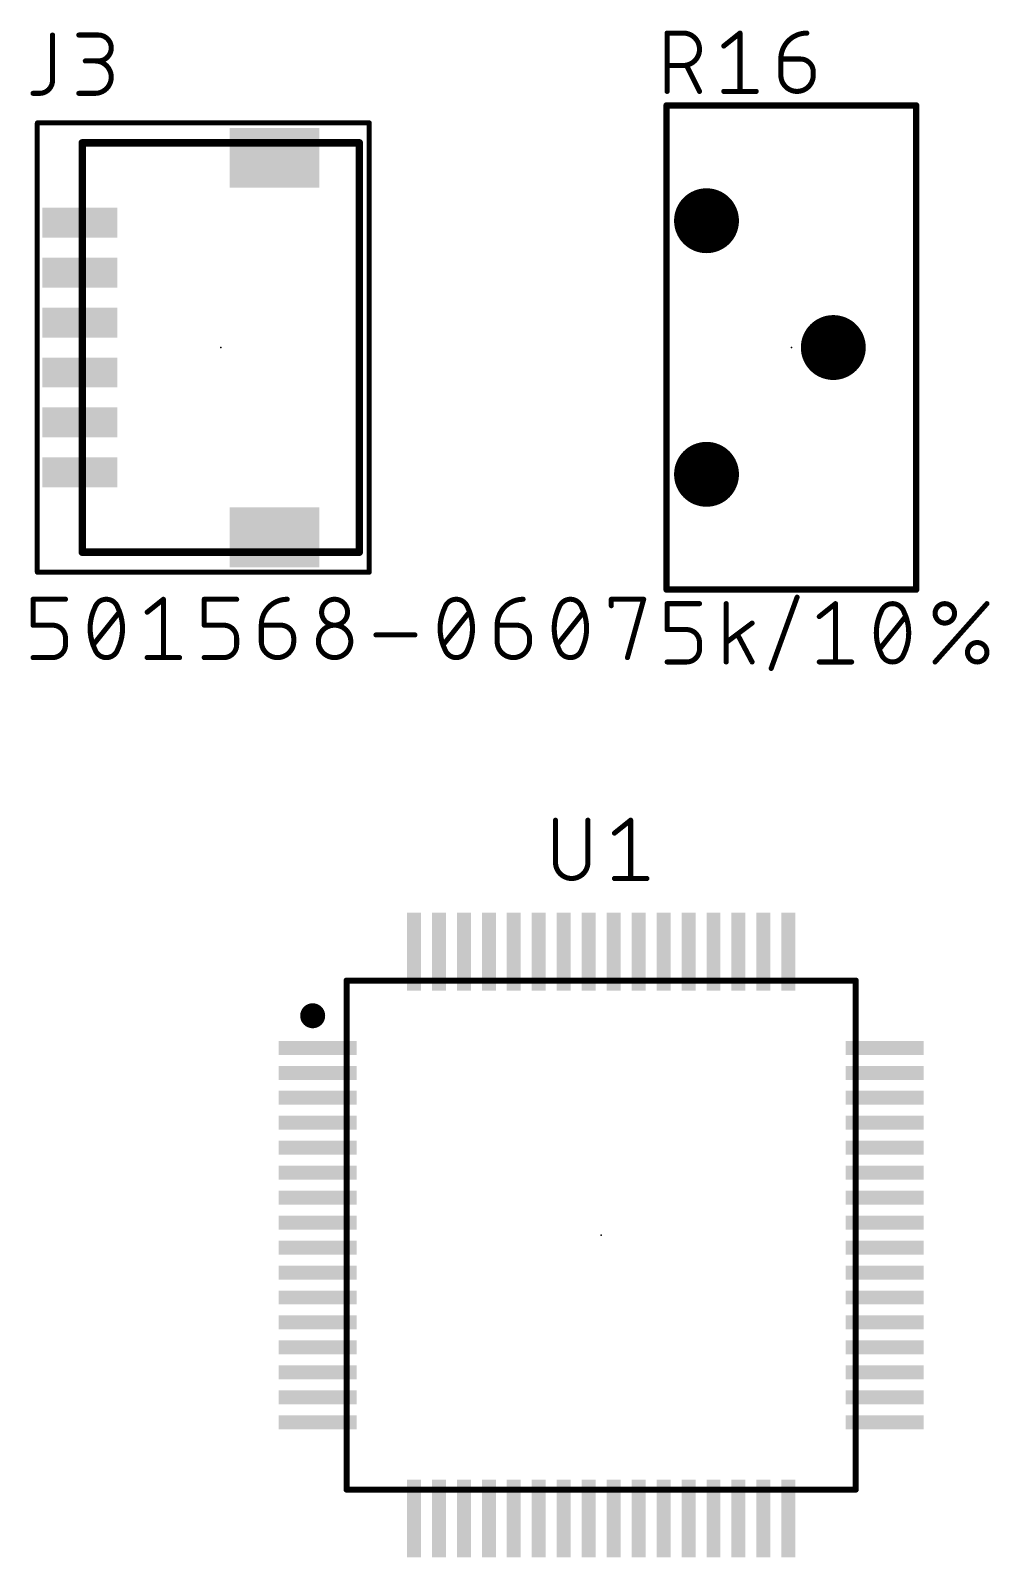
# Model space of a CAD drawing. Extents: x -104 to 160, y 0 to 118.
# Drawn here: x -52.07 to -32.86, y 34.18 to 64.77 of the extents above; entities that cross this region are included whole.
import ezdxf

# ---------------------------------------------------------------- set-up
doc = ezdxf.new("R2010")
doc.units = 0
for name, color, linetype in [('1', 12, 'CONTINUOUS'), ('17', 110, 'CONTINUOUS'), ('21', 253, 'CONTINUOUS'), ('23', 53, 'CONTINUOUS'), ('25', 253, 'CONTINUOUS'), ('27', 253, 'CONTINUOUS'), ('39', 12, 'CONTINUOUS'), ('51', 253, 'CONTINUOUS')]:
    doc.layers.add(name, color=color, linetype=linetype)

# ---------------------------------------------------------------- blocks, each defined once
blk = doc.blocks.new('RECT')
blk.add_solid([(-0.5, -0.5), (0.5, -0.5), (-0.5, 0.5), (0.5, 0.5)])
blk = doc.blocks.new('ROUNDP')
at = {"const_width": 0.5}
blk.add_lwpolyline([(0, -0.25, 1), (0, 0.25, 1), (0, -0.25)], format="xyb", dxfattribs=at)

msp = doc.modelspace()

# ---------------------------------------------------------------- linework, layer by layer
at = {"layer": '21'}
for points, const_width in [([(-39.2983, 63.27, 1), (-39.3618, 63.27)], 0.0635), ([(-39.33, 63.3018, 1), (-39.33, 63.2383)], 0.0635), ([(-34.2982, 63.27, 1), (-34.3618, 63.27)], 0.0635), ([(-34.33, 63.2383, 1), (-34.33, 63.3018)], 0.0635), ([(-50.9975, 62.52, 1), (-51.0725, 62.52)], 0.075), ([(-51.035, 62.5575, 1), (-51.035, 62.4825)], 0.075), ([(-48.46, 62.4825, 1), (-48.46, 62.5575)], 0.075), ([(-45.91, 62.5575, 1), (-45.91, 62.4825)], 0.075), ([(-45.4475, 62.52, 1), (-45.5225, 62.52)], 0.075), ([(-45.485, 62.4825, 1), (-45.485, 62.5575)], 0.075), ([(-51.0725, 61.595, 1), (-50.9975, 61.595)], 0.075), ([(-50.9975, 55.245, 1), (-51.0725, 55.245)], 0.075), ([(-51.035, 54.3575, 1), (-51.035, 54.2825)], 0.075), ([(-51.0725, 54.32, 1), (-50.9975, 54.32)], 0.075), ([(-48.46, 54.2825, 1), (-48.46, 54.3575)], 0.075), ([(-45.91, 54.3575, 1), (-45.91, 54.2825)], 0.075), ([(-45.5225, 54.32, 1), (-45.4475, 54.32)], 0.075), ([(-45.485, 54.2825, 1), (-45.485, 54.3575)], 0.075), ([(-39.3618, 53.57, 1), (-39.2983, 53.57)], 0.0635), ([(-39.33, 53.6018, 1), (-39.33, 53.5382)], 0.0635), ([(-34.3618, 53.57, 1), (-34.2982, 53.57)], 0.0635), ([(-34.33, 53.5382, 1), (-34.33, 53.6018)], 0.0635), ([(-45.71, 45.74, 1), (-45.77, 45.74)], 0.06), ([(-45.74, 45.77, 1), (-45.74, 45.71)], 0.06), ([(-44.784, 45.71, 1), (-44.784, 45.77)], 0.06), ([(-36.496, 45.77, 1), (-36.496, 45.71)], 0.06), ([(-35.51, 45.74, 1), (-35.57, 45.74)], 0.06), ([(-35.54, 45.71, 1), (-35.54, 45.77)], 0.06), ([(-46.4188, 44.909, 1), (-46.4188, 45.159, 1), (-46.4188, 44.909)], 0.25), ([(-45.77, 44.784, 1), (-45.71, 44.784)], 0.06), ([(-35.57, 44.784, 1), (-35.51, 44.784)], 0.06), ([(-45.71, 36.496, 1), (-45.77, 36.496)], 0.06), ([(-35.51, 36.496, 1), (-35.57, 36.496)], 0.06), ([(-45.74, 35.57, 1), (-45.74, 35.51)], 0.06), ([(-45.77, 35.54, 1), (-45.71, 35.54)], 0.06), ([(-44.784, 35.51, 1), (-44.784, 35.57)], 0.06), ([(-36.496, 35.57, 1), (-36.496, 35.51)], 0.06), ([(-35.57, 35.54, 1), (-35.51, 35.54)], 0.06), ([(-35.54, 35.51, 1), (-35.54, 35.57)], 0.06)]:
    msp.add_lwpolyline(points, format="xyb", dxfattribs=dict(at, const_width=const_width))
for points, const_width in [([(-39.33, 63.27), (-34.33, 63.27)], 0.127), ([(-39.33, 63.27), (-39.33, 53.57)], 0.127), ([(-34.33, 63.27), (-34.33, 53.57)], 0.127), ([(-51.035, 61.595), (-51.035, 62.52)], 0.15), ([(-48.46, 62.52), (-51.035, 62.52)], 0.15), ([(-45.485, 62.52), (-45.91, 62.52)], 0.15), ([(-45.485, 54.32), (-45.485, 62.52)], 0.15), ([(-51.035, 54.32), (-51.035, 55.245)], 0.15), ([(-48.46, 54.32), (-51.035, 54.32)], 0.15), ([(-45.485, 54.32), (-45.91, 54.32)], 0.15), ([(-39.33, 53.57), (-34.33, 53.57)], 0.127), ([(-45.74, 44.784), (-45.74, 45.74)], 0.12), ([(-45.74, 45.74), (-44.784, 45.74)], 0.12), ([(-35.54, 45.74), (-36.496, 45.74)], 0.12), ([(-35.54, 44.784), (-35.54, 45.74)], 0.12), ([(-45.74, 36.496), (-45.74, 35.54)], 0.12), ([(-35.54, 36.496), (-35.54, 35.54)], 0.12), ([(-45.74, 35.54), (-44.784, 35.54)], 0.12), ([(-35.54, 35.54), (-36.496, 35.54)], 0.12)]:
    msp.add_lwpolyline(points, dxfattribs=dict(at, const_width=const_width))
at = {"layer": '23'}
for p in [(-48.26, 58.42), (-36.83, 58.42), (-40.64, 40.64)]:
    msp.add_point(p, dxfattribs=at)
at = {"layer": '25', "const_width": 0.1016}
for points in [[(-51.6307, 64.6802), (-51.6307, 63.7714)], [(-51.1034, 64.6802), (-50.7139, 64.6802)], [(-39.3192, 63.5508), (-39.3192, 64.7192)], [(-39.3192, 64.7192), (-38.9946, 64.7192)], [(-38.1836, 64.4596), (-37.859, 64.7192)], [(-37.859, 64.7192), (-37.859, 63.5508)], [(-37.0406, 64.1999), (-36.6511, 64.1999)], [(-37.0406, 63.8754), (-37.0406, 64.1999)], [(-50.7139, 64.1609), (-50.9736, 64.1609)], [(-38.9946, 64.0701), (-39.3192, 64.0701)], [(-38.6701, 63.5508), (-38.9297, 64.0701)], [(-36.3915, 63.9403), (-36.3915, 63.8754)], [(-51.8904, 63.5118), (-52.0202, 63.5118)], [(-51.1034, 63.5118), (-50.7788, 63.5118)], [(-38.1836, 63.5508), (-37.5345, 63.5508)], [(-41.5551, 48.9519), (-41.5551, 48.1081)], [(-40.906, 48.1081), (-40.906, 48.9519)], [(-40.374, 48.6923), (-40.0495, 48.9519)], [(-40.0495, 48.9519), (-40.0495, 47.7835)], [(-40.374, 47.7835), (-39.7249, 47.7835)]]:
    msp.add_lwpolyline(points, dxfattribs=at)
at = {"layer": '25'}
for points, const_width in [([(-51.6053, 64.6802, 1), (-51.6561, 64.6802)], 0.0508), ([(-51.1034, 64.7056, 1), (-51.1034, 64.6548)], 0.0508), ([(-50.7139, 64.1609, 1), (-50.7139, 64.6802)], 0.1016), ([(-50.7139, 64.7056, 1), (-50.7139, 64.6548)], 0.0508), ([(-50.7139, 64.6548, 1), (-50.7139, 64.7056)], 0.0508), ([(-39.2938, 64.7192, 1), (-39.3446, 64.7192)], 0.0508), ([(-39.3192, 64.7446, 1), (-39.3192, 64.6938)], 0.0508), ([(-38.9946, 64.0701, 1), (-38.9946, 64.7192)], 0.1016), ([(-38.9946, 64.7446, 1), (-38.9946, 64.6938)], 0.0508), ([(-38.9946, 64.6938, 1), (-38.9946, 64.7446)], 0.0508), ([(-37.8336, 64.7192, 1), (-37.8844, 64.7192)], 0.0508), ([(-37.8431, 64.6994, 1), (-37.8749, 64.739)], 0.0508), ([(-36.5213, 64.7192, 0.4142), (-37.0406, 64.1999)], 0.1016), ([(-36.5213, 64.6938, 1), (-36.5213, 64.7446)], 0.0508), ([(-38.1994, 64.4794, 1), (-38.1677, 64.4397)], 0.0508), ([(-37.0406, 64.2253, 1), (-37.0406, 64.1745)], 0.0508), ([(-37.0152, 64.1999, 1), (-37.066, 64.1999)], 0.0508), ([(-36.3915, 63.9403, 0.4142), (-36.6511, 64.1999)], 0.1016), ([(-36.6511, 64.2253, 1), (-36.6511, 64.1745)], 0.0508), ([(-36.6511, 64.1745, 1), (-36.6511, 64.2253)], 0.0508), ([(-50.9736, 64.1863, 1), (-50.9736, 64.1355)], 0.0508), ([(-50.7788, 63.5118, 1), (-50.7788, 64.1609)], 0.1016), ([(-50.7788, 64.1863, 1), (-50.7788, 64.1355)], 0.0508), ([(-50.7139, 64.1863, 1), (-50.7139, 64.1355)], 0.0508), ([(-50.7139, 64.1355, 1), (-50.7139, 64.1863)], 0.0508), ([(-39.3192, 64.0955, 1), (-39.3192, 64.0447)], 0.0508), ([(-38.9946, 64.0955, 1), (-38.9946, 64.0447)], 0.0508), ([(-38.9946, 64.0447, 1), (-38.9946, 64.0955)], 0.0508), ([(-38.907, 64.0814, 1), (-38.9525, 64.0587)], 0.0508), ([(-37.066, 64.1999, 1), (-37.0152, 64.1999)], 0.0508), ([(-36.3661, 63.9403, 1), (-36.4169, 63.9403)], 0.0508), ([(-36.4169, 63.9403, 1), (-36.3661, 63.9403)], 0.0508), ([(-51.8904, 63.5118, 0.4142), (-51.6307, 63.7714)], 0.1016), ([(-51.6053, 63.7714, 1), (-51.6561, 63.7714)], 0.0508), ([(-51.6561, 63.7714, 1), (-51.6053, 63.7714)], 0.0508), ([(-37.0406, 63.8754, 1), (-36.3915, 63.8754)], 0.1016), ([(-37.0152, 63.8754, 1), (-37.066, 63.8754)], 0.0508), ([(-37.066, 63.8754, 1), (-37.0152, 63.8754)], 0.0508), ([(-36.3661, 63.8754, 1), (-36.4169, 63.8754)], 0.0508), ([(-36.4169, 63.8754, 1), (-36.3661, 63.8754)], 0.0508), ([(-52.0202, 63.5372, 1), (-52.0202, 63.4864)], 0.0508), ([(-51.8904, 63.5372, 1), (-51.8904, 63.4864)], 0.0508), ([(-51.8904, 63.4864, 1), (-51.8904, 63.5372)], 0.0508), ([(-51.1034, 63.5372, 1), (-51.1034, 63.4864)], 0.0508), ([(-50.7788, 63.5372, 1), (-50.7788, 63.4864)], 0.0508), ([(-50.7788, 63.4864, 1), (-50.7788, 63.5372)], 0.0508), ([(-39.3446, 63.5508, 1), (-39.2938, 63.5508)], 0.0508), ([(-38.6928, 63.5394, 1), (-38.6474, 63.5622)], 0.0508), ([(-38.1836, 63.5762, 1), (-38.1836, 63.5254)], 0.0508), ([(-37.8844, 63.5508, 1), (-37.8336, 63.5508)], 0.0508), ([(-37.5345, 63.5254, 1), (-37.5345, 63.5762)], 0.0508), ([(-41.5297, 48.9519, 1), (-41.5805, 48.9519)], 0.0508), ([(-40.8806, 48.9519, 1), (-40.9314, 48.9519)], 0.0508), ([(-40.0241, 48.9519, 1), (-40.0749, 48.9519)], 0.0508), ([(-40.0336, 48.9321, 1), (-40.0653, 48.9717)], 0.0508), ([(-40.3899, 48.7121, 1), (-40.3581, 48.6724)], 0.0508), ([(-41.5551, 48.1081, 1), (-40.906, 48.1081)], 0.1016), ([(-41.5297, 48.1081, 1), (-41.5805, 48.1081)], 0.0508), ([(-41.5805, 48.1081, 1), (-41.5297, 48.1081)], 0.0508), ([(-40.8806, 48.1081, 1), (-40.9314, 48.1081)], 0.0508), ([(-40.9314, 48.1081, 1), (-40.8806, 48.1081)], 0.0508), ([(-40.374, 47.8089, 1), (-40.374, 47.7581)], 0.0508), ([(-40.0749, 47.7835, 1), (-40.0241, 47.7835)], 0.0508), ([(-39.7249, 47.7581, 1), (-39.7249, 47.8089)], 0.0508)]:
    msp.add_lwpolyline(points, format="xyb", dxfattribs=dict(at, const_width=const_width))
at = {"layer": '27', "const_width": 0.1016}
for points in [[(-52.0202, 52.8579), (-52.0202, 53.3772)], [(-52.0202, 53.3772), (-51.3711, 53.3772)], [(-49.7342, 53.1176), (-49.4097, 53.3772)], [(-49.4097, 53.3772), (-49.4097, 52.2088)], [(-48.5912, 52.8579), (-48.5912, 53.3772)], [(-48.5912, 53.3772), (-47.9421, 53.3772)], [(-40.4378, 53.2474), (-40.4378, 53.3772)], [(-40.4378, 53.3772), (-39.7887, 53.3772)], [(-39.7887, 53.3772), (-40.1133, 52.2088)], [(-39.3192, 52.7699), (-39.3192, 53.2892)], [(-39.3192, 53.2892), (-38.6701, 53.2892)], [(-38.1358, 52.1208), (-38.1358, 53.2892)], [(-37.235, 51.991), (-36.7157, 53.419)], [(-36.2712, 53.0296), (-35.9466, 53.2892)], [(-35.9466, 53.2892), (-35.9466, 52.1208)], [(-33.9513, 52.1208), (-32.9128, 53.2892)], [(-50.8123, 52.4684), (-50.293, 53.1176)], [(-43.8019, 52.4684), (-43.2826, 53.1176)], [(-41.5159, 52.4684), (-40.9966, 53.1176)], [(-37.6166, 52.8997), (-38.1358, 52.5103)], [(-35.0633, 52.3804), (-34.544, 53.0296)], [(-51.6307, 52.8579), (-52.0202, 52.8579)], [(-51.3711, 52.4684), (-51.3711, 52.5983)], [(-48.2017, 52.8579), (-48.5912, 52.8579)], [(-47.9421, 52.4684), (-47.9421, 52.5983)], [(-47.4482, 52.8579), (-47.0587, 52.8579)], [(-47.4482, 52.5334), (-47.4482, 52.8579)], [(-46.7991, 52.5983), (-46.7991, 52.5334)], [(-45.1509, 52.6632), (-44.372, 52.6632)], [(-42.7238, 52.8579), (-42.3344, 52.8579)], [(-42.7238, 52.5334), (-42.7238, 52.8579)], [(-42.0747, 52.5983), (-42.0747, 52.5334)], [(-38.9297, 52.7699), (-39.3192, 52.7699)], [(-37.6166, 52.1208), (-37.9087, 52.6725)], [(-38.6701, 52.3804), (-38.6701, 52.5103)], [(-52.0202, 52.2088), (-51.6307, 52.2088)], [(-49.7342, 52.2088), (-49.0851, 52.2088)], [(-48.5912, 52.2088), (-48.2017, 52.2088)], [(-39.3192, 52.1208), (-38.9297, 52.1208)], [(-36.2712, 52.1208), (-35.6221, 52.1208)]]:
    msp.add_lwpolyline(points, dxfattribs=at)
at = {"layer": '27'}
for points, const_width in [([(-51.9948, 53.3772, 1), (-52.0456, 53.3772)], 0.0508), ([(-52.0202, 53.4026, 1), (-52.0202, 53.3518)], 0.0508), ([(-51.3711, 53.3518, 1), (-51.3711, 53.4026)], 0.0508), ([(-50.7798, 53.2149, 0.1139), (-50.8772, 52.793)], 0.1016), ([(-50.8039, 53.2232, 1), (-50.7558, 53.2067)], 0.0508), ([(-50.5526, 53.3772, 0.3205), (-50.7798, 53.2149)], 0.1016), ([(-50.757, 53.2038, 1), (-50.8027, 53.2261)], 0.0508), ([(-50.5526, 53.4026, 1), (-50.5527, 53.3518)], 0.0508), ([(-50.3255, 53.2149, 0.3205), (-50.5526, 53.3772)], 0.1016), ([(-50.5527, 53.3518, 1), (-50.5526, 53.4026)], 0.0508), ([(-50.3026, 53.2261, 1), (-50.3483, 53.2038)], 0.0508), ([(-50.2281, 52.793, 0.1139), (-50.3255, 53.2149)], 0.1016), ([(-50.3495, 53.2067, 1), (-50.3014, 53.2232)], 0.0508), ([(-49.3843, 53.3772, 1), (-49.4351, 53.3772)], 0.0508), ([(-49.3938, 53.3574, 1), (-49.4255, 53.397)], 0.0508), ([(-48.5658, 53.3772, 1), (-48.6166, 53.3772)], 0.0508), ([(-48.5912, 53.4026, 1), (-48.5912, 53.3518)], 0.0508), ([(-47.9421, 53.3518, 1), (-47.9421, 53.4026)], 0.0508), ([(-46.9289, 53.3772, 0.4142), (-47.4482, 52.8579)], 0.1016), ([(-46.9289, 53.3518, 1), (-46.9289, 53.4026)], 0.0508), ([(-45.721, 53.1176, 1), (-46.2403, 53.1176)], 0.1016), ([(-43.7695, 53.2149, 0.1139), (-43.8668, 52.793)], 0.1016), ([(-43.5423, 53.3772, 0.3205), (-43.7695, 53.2149)], 0.1016), ([(-43.7935, 53.2232, 1), (-43.7454, 53.2067)], 0.0508), ([(-43.7466, 53.2038, 1), (-43.7923, 53.2261)], 0.0508), ([(-43.3151, 53.2149, 0.3205), (-43.5423, 53.3772)], 0.1016), ([(-43.5423, 53.4026, 1), (-43.5423, 53.3518)], 0.0508), ([(-43.5423, 53.3518, 1), (-43.5423, 53.4026)], 0.0508), ([(-43.2922, 53.2261, 1), (-43.3379, 53.2038)], 0.0508), ([(-43.2177, 52.793, 0.1139), (-43.3151, 53.2149)], 0.1016), ([(-43.3391, 53.2067, 1), (-43.291, 53.2232)], 0.0508), ([(-42.2045, 53.3772, 0.4142), (-42.7238, 52.8579)], 0.1016), ([(-42.2045, 53.3518, 1), (-42.2045, 53.4026)], 0.0508), ([(-41.4835, 53.2149, 0.1139), (-41.5808, 52.793)], 0.1016), ([(-41.2563, 53.3772, 0.3205), (-41.4835, 53.2149)], 0.1016), ([(-41.5075, 53.2232, 1), (-41.4594, 53.2067)], 0.0508), ([(-41.4606, 53.2038, 1), (-41.5063, 53.2261)], 0.0508), ([(-41.0291, 53.2149, 0.3205), (-41.2563, 53.3772)], 0.1016), ([(-41.2563, 53.4026, 1), (-41.2563, 53.3518)], 0.0508), ([(-41.2563, 53.3518, 1), (-41.2563, 53.4026)], 0.0508), ([(-41.0062, 53.2261, 1), (-41.0519, 53.2038)], 0.0508), ([(-40.9317, 52.793, 0.1139), (-41.0291, 53.2149)], 0.1016), ([(-41.0531, 53.2067, 1), (-41.0051, 53.2232)], 0.0508), ([(-40.4124, 53.3772, 1), (-40.4632, 53.3772)], 0.0508), ([(-40.4378, 53.4026, 1), (-40.4378, 53.3518)], 0.0508), ([(-40.4632, 53.2474, 1), (-40.4124, 53.2474)], 0.0508), ([(-39.7642, 53.3704, 1), (-39.8132, 53.384)], 0.0508), ([(-39.7887, 53.3518, 1), (-39.7887, 53.4026)], 0.0508), ([(-39.2938, 53.2892, 1), (-39.3446, 53.2892)], 0.0508), ([(-39.3192, 53.3146, 1), (-39.3192, 53.2638)], 0.0508), ([(-38.6701, 53.2638, 1), (-38.6701, 53.3146)], 0.0508), ([(-38.1104, 53.2892, 1), (-38.1612, 53.2892)], 0.0508), ([(-36.6918, 53.4103, 1), (-36.7396, 53.4277)], 0.0508), ([(-35.9213, 53.2892, 1), (-35.972, 53.2892)], 0.0508), ([(-35.9308, 53.2694, 1), (-35.9625, 53.309)], 0.0508), ([(-34.8037, 53.2892, 0.3205), (-35.0308, 53.1269)], 0.1016), ([(-34.5765, 53.1269, 0.3205), (-34.8037, 53.2892)], 0.1016), ([(-34.8037, 53.3146, 1), (-34.8037, 53.2638)], 0.0508), ([(-34.8037, 53.2638, 1), (-34.8037, 53.3146)], 0.0508), ([(-33.5619, 53.0945, 1), (-33.9513, 53.0945)], 0.1016), ([(-32.8938, 53.2723, 1), (-32.9317, 53.3061)], 0.0508), ([(-50.2732, 53.1017, 1), (-50.3128, 53.1334)], 0.0508), ([(-49.7501, 53.1374, 1), (-49.7183, 53.0977)], 0.0508), ([(-46.2403, 53.1176, 1), (-45.721, 53.1176)], 0.1016), ([(-46.2149, 53.1176, 1), (-46.2657, 53.1176)], 0.0508), ([(-46.2657, 53.1176, 1), (-46.2149, 53.1176)], 0.0508), ([(-45.6956, 53.1176, 1), (-45.7464, 53.1176)], 0.0508), ([(-45.7464, 53.1176, 1), (-45.6956, 53.1176)], 0.0508), ([(-43.2628, 53.1017, 1), (-43.3025, 53.1334)], 0.0508), ([(-40.9768, 53.1017, 1), (-41.0165, 53.1334)], 0.0508), ([(-37.6013, 52.8794, 1), (-37.6318, 52.9201)], 0.0508), ([(-36.2871, 53.0494, 1), (-36.2553, 53.0097)], 0.0508), ([(-35.0308, 53.1269, 0.1139), (-35.1282, 52.705)], 0.1016), ([(-35.0549, 53.1352, 1), (-35.0068, 53.1187)], 0.0508), ([(-35.008, 53.1158, 1), (-35.0537, 53.1381)], 0.0508), ([(-34.5536, 53.1381, 1), (-34.5993, 53.1158)], 0.0508), ([(-34.4791, 52.705, 0.1139), (-34.5765, 53.1269)], 0.1016), ([(-34.6005, 53.1187, 1), (-34.5524, 53.1352)], 0.0508), ([(-34.5242, 53.0137, 1), (-34.5638, 53.0454)], 0.0508), ([(-33.9513, 53.0945, 1), (-33.5619, 53.0945)], 0.1016), ([(-33.9259, 53.0945, 1), (-33.9767, 53.0945)], 0.0508), ([(-33.9767, 53.0945, 1), (-33.9259, 53.0945)], 0.0508), ([(-33.5365, 53.0945, 1), (-33.5873, 53.0945)], 0.0508), ([(-33.5873, 53.0945, 1), (-33.5365, 53.0945)], 0.0508), ([(-52.0202, 52.8833, 1), (-52.0202, 52.8325)], 0.0508), ([(-52.0456, 52.8579, 1), (-51.9948, 52.8579)], 0.0508), ([(-51.3711, 52.5983, 0.4142), (-51.6307, 52.8579)], 0.1016), ([(-51.6307, 52.8833, 1), (-51.6307, 52.8325)], 0.0508), ([(-51.6307, 52.8325, 1), (-51.6307, 52.8833)], 0.0508), ([(-51.3457, 52.5983, 1), (-51.3965, 52.5983)], 0.0508), ([(-51.3965, 52.5983, 1), (-51.3457, 52.5983)], 0.0508), ([(-50.8772, 52.793, 0.1139), (-50.7798, 52.3711)], 0.1016), ([(-50.8518, 52.793, 1), (-50.9026, 52.793)], 0.0508), ([(-50.9026, 52.793, 1), (-50.8518, 52.793)], 0.0508), ([(-50.3255, 52.3711, 0.1139), (-50.2281, 52.793)], 0.1016), ([(-50.2027, 52.793, 1), (-50.2535, 52.793)], 0.0508), ([(-50.2535, 52.793, 1), (-50.2027, 52.793)], 0.0508), ([(-48.5912, 52.8833, 1), (-48.5912, 52.8325)], 0.0508), ([(-48.6166, 52.8579, 1), (-48.5658, 52.8579)], 0.0508), ([(-47.9421, 52.5983, 0.4142), (-48.2017, 52.8579)], 0.1016), ([(-48.2017, 52.8833, 1), (-48.2017, 52.8325)], 0.0508), ([(-48.2017, 52.8325, 1), (-48.2017, 52.8833)], 0.0508), ([(-47.9167, 52.5983, 1), (-47.9675, 52.5983)], 0.0508), ([(-47.9675, 52.5983, 1), (-47.9167, 52.5983)], 0.0508), ([(-47.4482, 52.8833, 1), (-47.4482, 52.8325)], 0.0508), ([(-47.4228, 52.8579, 1), (-47.4736, 52.8579)], 0.0508), ([(-47.4736, 52.8579, 1), (-47.4228, 52.8579)], 0.0508), ([(-46.7991, 52.5983, 0.4142), (-47.0587, 52.8579)], 0.1016), ([(-47.0587, 52.8833, 1), (-47.0587, 52.8325)], 0.0508), ([(-47.0587, 52.8325, 1), (-47.0587, 52.8833)], 0.0508), ([(-46.7737, 52.5983, 1), (-46.8245, 52.5983)], 0.0508), ([(-46.8245, 52.5983, 1), (-46.7737, 52.5983)], 0.0508), ([(-45.6561, 52.5334, 1), (-46.3052, 52.5334)], 0.1016), ([(-45.1509, 52.6886, 1), (-45.1509, 52.6378)], 0.0508), ([(-44.372, 52.6378, 1), (-44.372, 52.6886)], 0.0508), ([(-43.8668, 52.793, 0.1139), (-43.7695, 52.3711)], 0.1016), ([(-43.8414, 52.793, 1), (-43.8922, 52.793)], 0.0508), ([(-43.8922, 52.793, 1), (-43.8414, 52.793)], 0.0508), ([(-43.3151, 52.3711, 0.1139), (-43.2177, 52.793)], 0.1016), ([(-43.1923, 52.793, 1), (-43.2431, 52.793)], 0.0508), ([(-43.2431, 52.793, 1), (-43.1923, 52.793)], 0.0508), ([(-42.7238, 52.8833, 1), (-42.7238, 52.8325)], 0.0508), ([(-42.6984, 52.8579, 1), (-42.7492, 52.8579)], 0.0508), ([(-42.7492, 52.8579, 1), (-42.6984, 52.8579)], 0.0508), ([(-42.0747, 52.5983, 0.4142), (-42.3344, 52.8579)], 0.1016), ([(-42.3344, 52.8833, 1), (-42.3344, 52.8325)], 0.0508), ([(-42.3344, 52.8325, 1), (-42.3344, 52.8833)], 0.0508), ([(-42.0493, 52.5983, 1), (-42.1001, 52.5983)], 0.0508), ([(-42.1001, 52.5983, 1), (-42.0493, 52.5983)], 0.0508), ([(-41.5808, 52.793, 0.1139), (-41.4835, 52.3711)], 0.1016), ([(-41.5554, 52.793, 1), (-41.6062, 52.793)], 0.0508), ([(-41.6062, 52.793, 1), (-41.5554, 52.793)], 0.0508), ([(-41.0291, 52.3711, 0.1139), (-40.9317, 52.793)], 0.1016), ([(-40.9063, 52.793, 1), (-40.9571, 52.793)], 0.0508), ([(-40.9571, 52.793, 1), (-40.9063, 52.793)], 0.0508), ([(-39.3192, 52.7953, 1), (-39.3192, 52.7445)], 0.0508), ([(-39.3446, 52.7699, 1), (-39.2938, 52.7699)], 0.0508), ([(-38.6701, 52.5103, 0.4142), (-38.9297, 52.7699)], 0.1016), ([(-38.9297, 52.7953, 1), (-38.9297, 52.7445)], 0.0508), ([(-38.9297, 52.7445, 1), (-38.9297, 52.7953)], 0.0508), ([(-37.8862, 52.6844, 1), (-37.9311, 52.6607)], 0.0508), ([(-35.1282, 52.705, 0.1139), (-35.0308, 52.2831)], 0.1016), ([(-35.1028, 52.705, 1), (-35.1536, 52.705)], 0.0508), ([(-35.1536, 52.705, 1), (-35.1028, 52.705)], 0.0508), ([(-34.5765, 52.2831, 0.1139), (-34.4791, 52.705)], 0.1016), ([(-34.4537, 52.705, 1), (-34.5045, 52.705)], 0.0508), ([(-34.5045, 52.705, 1), (-34.4537, 52.705)], 0.0508), ([(-51.6307, 52.2088, 0.4142), (-51.3711, 52.4684)], 0.1016), ([(-51.3457, 52.4684, 1), (-51.3965, 52.4684)], 0.0508), ([(-51.3965, 52.4684, 1), (-51.3457, 52.4684)], 0.0508), ([(-50.8321, 52.4843, 1), (-50.7925, 52.4526)], 0.0508), ([(-50.7558, 52.3793, 1), (-50.8039, 52.3628)], 0.0508), ([(-50.7798, 52.3711, 0.3205), (-50.5526, 52.2088)], 0.1016), ([(-50.8027, 52.3599, 1), (-50.757, 52.3822)], 0.0508), ([(-50.5526, 52.2088, 0.3205), (-50.3255, 52.3711)], 0.1016), ([(-50.3483, 52.3822, 1), (-50.3026, 52.3599)], 0.0508), ([(-50.3014, 52.3628, 1), (-50.3495, 52.3793)], 0.0508), ([(-48.2017, 52.2088, 0.4142), (-47.9421, 52.4684)], 0.1016), ([(-47.9167, 52.4684, 1), (-47.9675, 52.4684)], 0.0508), ([(-47.9675, 52.4684, 1), (-47.9167, 52.4684)], 0.0508), ([(-47.4482, 52.5334, 1), (-46.7991, 52.5334)], 0.1016), ([(-47.4228, 52.5334, 1), (-47.4736, 52.5334)], 0.0508), ([(-47.4736, 52.5334, 1), (-47.4228, 52.5334)], 0.0508), ([(-46.7737, 52.5334, 1), (-46.8245, 52.5334)], 0.0508), ([(-46.8245, 52.5334, 1), (-46.7737, 52.5334)], 0.0508), ([(-46.3052, 52.5334, 1), (-45.6561, 52.5334)], 0.1016), ([(-46.2798, 52.5334, 1), (-46.3306, 52.5334)], 0.0508), ([(-46.3306, 52.5334, 1), (-46.2798, 52.5334)], 0.0508), ([(-45.6307, 52.5334, 1), (-45.6815, 52.5334)], 0.0508), ([(-45.6815, 52.5334, 1), (-45.6307, 52.5334)], 0.0508), ([(-43.8217, 52.4843, 1), (-43.7821, 52.4526)], 0.0508), ([(-43.7695, 52.3711, 0.3205), (-43.5423, 52.2088)], 0.1016), ([(-43.7454, 52.3793, 1), (-43.7935, 52.3628)], 0.0508), ([(-43.7923, 52.3599, 1), (-43.7466, 52.3822)], 0.0508), ([(-43.5423, 52.2088, 0.3205), (-43.3151, 52.3711)], 0.1016), ([(-43.3379, 52.3822, 1), (-43.2922, 52.3599)], 0.0508), ([(-43.291, 52.3628, 1), (-43.3391, 52.3793)], 0.0508), ([(-42.7238, 52.5334, 1), (-42.0747, 52.5334)], 0.1016), ([(-42.6984, 52.5334, 1), (-42.7492, 52.5334)], 0.0508), ([(-42.7492, 52.5334, 1), (-42.6984, 52.5334)], 0.0508), ([(-42.0493, 52.5334, 1), (-42.1001, 52.5334)], 0.0508), ([(-42.1001, 52.5334, 1), (-42.0493, 52.5334)], 0.0508), ([(-41.5357, 52.4843, 1), (-41.4961, 52.4526)], 0.0508), ([(-41.4835, 52.3711, 0.3205), (-41.2563, 52.2088)], 0.1016), ([(-41.4594, 52.3793, 1), (-41.5075, 52.3628)], 0.0508), ([(-41.5063, 52.3599, 1), (-41.4606, 52.3822)], 0.0508), ([(-41.2563, 52.2088, 0.3205), (-41.0291, 52.3711)], 0.1016), ([(-41.0519, 52.3822, 1), (-41.0062, 52.3599)], 0.0508), ([(-41.0051, 52.3628, 1), (-41.0531, 52.3793)], 0.0508), ([(-38.9297, 52.1208, 0.4142), (-38.6701, 52.3804)], 0.1016), ([(-38.6447, 52.5103, 1), (-38.6955, 52.5103)], 0.0508), ([(-38.6955, 52.5103, 1), (-38.6447, 52.5103)], 0.0508), ([(-38.6447, 52.3804, 1), (-38.6955, 52.3804)], 0.0508), ([(-38.6955, 52.3804, 1), (-38.6447, 52.3804)], 0.0508), ([(-38.1511, 52.5306, 1), (-38.1206, 52.4899)], 0.0508), ([(-35.0831, 52.3963, 1), (-35.0435, 52.3646)], 0.0508), ([(-35.0068, 52.2913, 1), (-35.0549, 52.2748)], 0.0508), ([(-35.0308, 52.2831, 0.3205), (-34.8037, 52.1208)], 0.1016), ([(-35.0537, 52.2719, 1), (-35.008, 52.2942)], 0.0508), ([(-34.8037, 52.1208, 0.3205), (-34.5765, 52.2831)], 0.1016), ([(-34.5993, 52.2942, 1), (-34.5536, 52.2719)], 0.0508), ([(-34.5524, 52.2748, 1), (-34.6005, 52.2913)], 0.0508), ([(-32.9128, 52.3155, 1), (-33.3022, 52.3155)], 0.1016), ([(-33.3022, 52.3155, 1), (-32.9128, 52.3155)], 0.1016), ([(-33.2768, 52.3155, 1), (-33.3276, 52.3155)], 0.0508), ([(-33.3276, 52.3155, 1), (-33.2768, 52.3155)], 0.0508), ([(-32.8874, 52.3155, 1), (-32.9382, 52.3155)], 0.0508), ([(-32.9382, 52.3155, 1), (-32.8874, 52.3155)], 0.0508), ([(-52.0202, 52.2342, 1), (-52.0202, 52.1834)], 0.0508), ([(-51.6307, 52.2342, 1), (-51.6307, 52.1834)], 0.0508), ([(-51.6307, 52.1834, 1), (-51.6307, 52.2342)], 0.0508), ([(-50.5526, 52.2342, 1), (-50.5527, 52.1834)], 0.0508), ([(-50.5527, 52.1834, 1), (-50.5526, 52.2342)], 0.0508), ([(-49.7342, 52.2342, 1), (-49.7342, 52.1834)], 0.0508), ([(-49.4351, 52.2088, 1), (-49.3843, 52.2088)], 0.0508), ([(-49.0851, 52.1834, 1), (-49.0851, 52.2342)], 0.0508), ([(-48.5912, 52.2342, 1), (-48.5912, 52.1834)], 0.0508), ([(-48.2017, 52.2342, 1), (-48.2017, 52.1834)], 0.0508), ([(-48.2017, 52.1834, 1), (-48.2017, 52.2342)], 0.0508), ([(-43.5423, 52.2342, 1), (-43.5423, 52.1834)], 0.0508), ([(-43.5423, 52.1834, 1), (-43.5423, 52.2342)], 0.0508), ([(-41.2563, 52.2342, 1), (-41.2563, 52.1834)], 0.0508), ([(-41.2563, 52.1834, 1), (-41.2563, 52.2342)], 0.0508), ([(-40.1377, 52.2156, 1), (-40.0888, 52.202)], 0.0508), ([(-39.3192, 52.1462, 1), (-39.3192, 52.0954)], 0.0508), ([(-38.9297, 52.1462, 1), (-38.9297, 52.0954)], 0.0508), ([(-38.9297, 52.0954, 1), (-38.9297, 52.1462)], 0.0508), ([(-38.1612, 52.1208, 1), (-38.1104, 52.1208)], 0.0508), ([(-37.639, 52.1089, 1), (-37.5941, 52.1327)], 0.0508), ([(-37.2589, 51.9997, 1), (-37.2111, 51.9823)], 0.0508), ([(-36.2712, 52.1462, 1), (-36.2712, 52.0954)], 0.0508), ([(-35.972, 52.1208, 1), (-35.9213, 52.1208)], 0.0508), ([(-35.6221, 52.0954, 1), (-35.6221, 52.1462)], 0.0508), ([(-34.8037, 52.1462, 1), (-34.8037, 52.0954)], 0.0508), ([(-34.8037, 52.0954, 1), (-34.8037, 52.1462)], 0.0508), ([(-33.9703, 52.1377, 1), (-33.9324, 52.1039)], 0.0508)]:
    msp.add_lwpolyline(points, format="xyb", dxfattribs=dict(at, const_width=const_width))
at = {"layer": '39'}
for points, const_width in [([(-39.2983, 63.27, 1), (-39.3618, 63.27)], 0.0635), ([(-39.33, 63.3018, 1), (-39.33, 63.2383)], 0.0635), ([(-34.2982, 63.27, 1), (-34.3618, 63.27)], 0.0635), ([(-34.33, 63.2383, 1), (-34.33, 63.3018)], 0.0635), ([(-51.91, 62.92, 1), (-51.96, 62.92)], 0.05), ([(-51.935, 62.945, 1), (-51.935, 62.895)], 0.05), ([(-45.26, 62.92, 1), (-45.31, 62.92)], 0.05), ([(-45.285, 62.895, 1), (-45.285, 62.945)], 0.05), ([(-51.935, 53.945, 1), (-51.935, 53.895)], 0.05), ([(-51.96, 53.92, 1), (-51.91, 53.92)], 0.05), ([(-45.31, 53.92, 1), (-45.26, 53.92)], 0.05), ([(-45.285, 53.895, 1), (-45.285, 53.945)], 0.05), ([(-39.3618, 53.57, 1), (-39.2983, 53.57)], 0.0635), ([(-39.33, 53.6018, 1), (-39.33, 53.5382)], 0.0635), ([(-34.3618, 53.57, 1), (-34.2982, 53.57)], 0.0635), ([(-34.33, 53.5382, 1), (-34.33, 53.6018)], 0.0635)]:
    msp.add_lwpolyline(points, format="xyb", dxfattribs=dict(at, const_width=const_width))
for points, const_width in [([(-39.33, 63.27), (-34.33, 63.27)], 0.127), ([(-39.33, 63.27), (-39.33, 53.57)], 0.127), ([(-34.33, 63.27), (-34.33, 53.57)], 0.127), ([(-51.935, 53.92), (-51.935, 62.92)], 0.1), ([(-51.935, 62.92), (-45.285, 62.92)], 0.1), ([(-45.285, 62.92), (-45.285, 53.92)], 0.1), ([(-45.285, 53.92), (-51.935, 53.92)], 0.1), ([(-39.33, 53.57), (-34.33, 53.57)], 0.127)]:
    msp.add_lwpolyline(points, dxfattribs=dict(at, const_width=const_width))
at = {"layer": '51'}
for points, const_width in [([(-51.035, 54.32), (-51.035, 62.52)], 0.15), ([(-51.035, 62.52), (-45.485, 62.52)], 0.15), ([(-45.485, 62.52), (-45.485, 54.32)], 0.15), ([(-45.485, 54.32), (-51.035, 54.32)], 0.15), ([(-45.74, 35.54), (-45.74, 45.74)], 0.12), ([(-45.74, 45.74), (-35.54, 45.74)], 0.12), ([(-35.54, 45.74), (-35.54, 35.54)], 0.12), ([(-35.54, 35.54), (-45.74, 35.54)], 0.12)]:
    msp.add_lwpolyline(points, dxfattribs=dict(at, const_width=const_width))
for points, const_width in [([(-50.9975, 62.52, 1), (-51.0725, 62.52)], 0.075), ([(-51.035, 62.5575, 1), (-51.035, 62.4825)], 0.075), ([(-45.4475, 62.52, 1), (-45.5225, 62.52)], 0.075), ([(-45.485, 62.4825, 1), (-45.485, 62.5575)], 0.075), ([(-51.035, 54.3575, 1), (-51.035, 54.2825)], 0.075), ([(-51.0725, 54.32, 1), (-50.9975, 54.32)], 0.075), ([(-45.5225, 54.32, 1), (-45.4475, 54.32)], 0.075), ([(-45.485, 54.2825, 1), (-45.485, 54.3575)], 0.075), ([(-45.71, 45.74, 1), (-45.77, 45.74)], 0.06), ([(-45.74, 45.77, 1), (-45.74, 45.71)], 0.06), ([(-35.51, 45.74, 1), (-35.57, 45.74)], 0.06), ([(-35.54, 45.71, 1), (-35.54, 45.77)], 0.06), ([(-45.74, 35.57, 1), (-45.74, 35.51)], 0.06), ([(-45.77, 35.54, 1), (-45.71, 35.54)], 0.06), ([(-35.57, 35.54, 1), (-35.51, 35.54)], 0.06), ([(-35.54, 35.51, 1), (-35.54, 35.57)], 0.06)]:
    msp.add_lwpolyline(points, format="xyb", dxfattribs=dict(at, const_width=const_width))

# ---------------------------------------------------------------- block references
at = {"layer": '1', "rotation": 90}
for p, xscale, yscale in [((-47.185, 62.22), 1.2, 1.8), ((-51.085, 60.92), 0.6, 1.5), ((-51.085, 59.92), 0.6, 1.5), ((-51.085, 58.92), 0.6, 1.5), ((-51.085, 57.92), 0.6, 1.5), ((-51.085, 56.92), 0.6, 1.5), ((-51.085, 55.92), 0.6, 1.5), ((-47.185, 54.62), 1.2, 1.8), ((-44.39, 46.3183), 1.5588, 0.28), ((-43.89, 46.3183), 1.5588, 0.28), ((-43.39, 46.3183), 1.5588, 0.28), ((-42.89, 46.3183), 1.5588, 0.28), ((-42.39, 46.3183), 1.5588, 0.28), ((-41.89, 46.3183), 1.5588, 0.28), ((-41.39, 46.3183), 1.5588, 0.28), ((-40.89, 46.3183), 1.5588, 0.28), ((-40.39, 46.3183), 1.5588, 0.28), ((-39.89, 46.3183), 1.5588, 0.28), ((-39.39, 46.3183), 1.5588, 0.28), ((-38.89, 46.3183), 1.5588, 0.28), ((-38.39, 46.3183), 1.5588, 0.28), ((-37.89, 46.3183), 1.5588, 0.28), ((-37.39, 46.3183), 1.5588, 0.28), ((-36.89, 46.3183), 1.5588, 0.28), ((-44.39, 34.9617), 1.5588, 0.28), ((-43.89, 34.9617), 1.5588, 0.28), ((-43.39, 34.9617), 1.5588, 0.28), ((-42.89, 34.9617), 1.5588, 0.28), ((-42.39, 34.9617), 1.5588, 0.28), ((-41.89, 34.9617), 1.5588, 0.28), ((-41.39, 34.9617), 1.5588, 0.28), ((-40.89, 34.9617), 1.5588, 0.28), ((-40.39, 34.9617), 1.5588, 0.28), ((-39.89, 34.9617), 1.5588, 0.28), ((-39.39, 34.9617), 1.5588, 0.28), ((-38.89, 34.9617), 1.5588, 0.28), ((-38.39, 34.9617), 1.5588, 0.28), ((-37.89, 34.9617), 1.5588, 0.28), ((-37.39, 34.9617), 1.5588, 0.28), ((-36.89, 34.9617), 1.5588, 0.28)]:
    msp.add_blockref('RECT', p, dxfattribs=dict(at, xscale=xscale, yscale=yscale))
at = {"layer": '1', "xscale": 1.5588, "yscale": 0.28}
for p in [(-46.3183, 44.39), (-34.9617, 44.39), (-46.3183, 43.89), (-34.9617, 43.89), (-46.3183, 43.39), (-34.9617, 43.39), (-46.3183, 42.89), (-34.9617, 42.89), (-46.3183, 42.39), (-34.9617, 42.39), (-46.3183, 41.89), (-34.9617, 41.89), (-46.3183, 41.39), (-34.9617, 41.39), (-46.3183, 40.89), (-34.9617, 40.89), (-46.3183, 40.39), (-34.9617, 40.39), (-46.3183, 39.89), (-34.9617, 39.89), (-46.3183, 39.39), (-34.9617, 39.39), (-46.3183, 38.89), (-34.9617, 38.89), (-46.3183, 38.39), (-34.9617, 38.39), (-46.3183, 37.89), (-34.9617, 37.89), (-46.3183, 37.39), (-34.9617, 37.39), (-46.3183, 36.89), (-34.9617, 36.89)]:
    msp.add_blockref('RECT', p, dxfattribs=at)
at = {"layer": '17', "xscale": 1.3, "yscale": 1.3}
for p in [(-38.53, 60.96), (-38.53, 60.96), (-35.99, 58.42), (-35.99, 58.42), (-38.53, 55.88), (-38.53, 55.88)]:
    msp.add_blockref('ROUNDP', p, dxfattribs=at)

doc.saveas('drawing.dxf')
